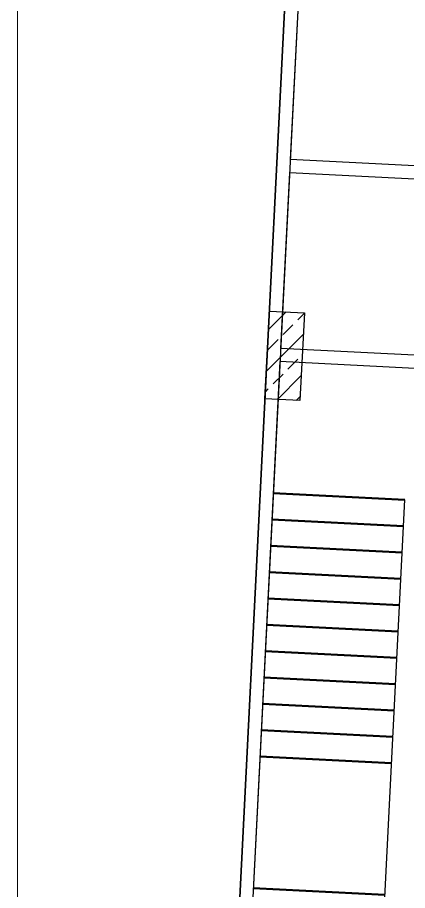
# Model space of a CAD drawing. Header units: centimetres. Extents: x 247996 to 315152, y -468471 to -440326.
# Drawn here: x 284877 to 285322, y -446319 to -445326 of the extents above; entities that cross this region are included whole.
import ezdxf

# ---------------------------------------------------------------- set-up
doc = ezdxf.new("R2010")
doc.units = ezdxf.units.CM
doc.layers.add('SCOTT-ANTED', color=144, linetype='CONTINUOUS', lineweight=0)
doc.layers.add('SCOTT-MKDU0', color=50, linetype='CONTINUOUS')

# ---------------------------------------------------------------- blocks, each defined once
blk = doc.blocks.new('UHFGDUHGUFDGHD')
at = {"color": 3, "lineweight": 50}
for p, q in [((556704.4, 4532504.09), (556854.4, 4532504.09)), ((556704.4, 4532474.09), (556854.4, 4532474.09)), ((556704.4, 4532444.09), (556854.4, 4532444.09)), ((556704.4, 4532414.09), (556854.4, 4532414.09)), ((556704.4, 4532384.09), (556854.4, 4532384.09)), ((556704.4, 4532354.09), (556854.4, 4532354.09)), ((556704.4, 4532354.09), (556854.4, 4532354.09)), ((556704.4, 4532324.09), (556854.4, 4532324.09)), ((556704.4, 4532294.09), (556854.4, 4532294.09)), ((556704.4, 4532264.09), (556854.4, 4532264.09)), ((556704.4, 4532234.09), (556854.4, 4532234.09)), ((556704.4, 4532204.09), (556854.4, 4532204.09)), ((556704.4, 4532054.09), (556854.4, 4532054.09)), ((556704.4, 4532024.09), (556854.4, 4532024.09)), ((556704.4, 4531994.09), (556854.4, 4531994.09)), ((556704.4, 4531964.09), (556854.4, 4531964.09)), ((556704.4, 4531934.09), (556854.4, 4531934.09)), ((556704.4, 4531904.09), (556854.4, 4531904.09)), ((556704.4, 4531904.09), (556854.4, 4531904.09)), ((556704.4, 4531874.09), (556854.4, 4531874.09)), ((556704.4, 4531844.09), (556854.4, 4531844.09)), ((556704.4, 4531814.09), (556854.4, 4531814.09)), ((556704.4, 4531784.09), (556854.4, 4531784.09)), ((556704.4, 4531754.09), (556854.4, 4531754.09))]:
    blk.add_line(p, q, dxfattribs=at)

msp = doc.modelspace()

# ---------------------------------------------------------------- linework, layer by layer
at = {"layer": 'SCOTT-ANTED'}
msp.add_line((284877.34, -440326.55), (284877.34, -447826.55), dxfattribs=at)
at = {"layer": 'SCOTT-MKDU0', "color": 8, "ltscale": 0.03}
for p, q in [((285311.01, -443063.7), (285188.15, -445487.24)), ((285294.52, -443092.79), (285107.52, -446781.33)), ((285107.52, -446781.33), (285294.52, -443092.79)), ((285303.93, -443204.68), (285123.09, -446770.47)), ((285402.87, -445498.13), (285188.15, -445487.24)), ((285187.39, -445502.22), (285177.26, -445701.96)), ((285387.13, -445512.35), (285187.39, -445502.22)), ((285159.33, -445759.4), (285164.39, -445659.52)), ((285163.36, -445680.53), (285183.4, -445660.49)), ((285164.39, -445659.52), (285204.34, -445661.55)), ((285196.81, -445669.52), (285204.32, -445662.02)), ((285204.34, -445661.55), (285199.28, -445761.42)), ((285179.98, -445686.36), (285191.2, -445675.14)), ((285161.03, -445727.76), (285203.12, -445685.67)), ((285163.14, -445703.2), (285174.36, -445691.97)), ((285377, -445712.09), (285177.26, -445701.96)), ((285176.5, -445716.95), (285123.09, -446770.47)), ((285391.23, -445727.83), (285176.5, -445716.95)), ((285185.59, -445725.65), (285196.81, -445714.43)), ((285168.75, -445742.49), (285179.98, -445731.26)), ((285173.57, -445760.12), (285200.72, -445732.97)), ((285159.86, -445751.37), (285163.14, -445748.1)), ((285194.94, -445761.2), (285199.52, -445756.62)), ((285199.28, -445761.42), (285159.33, -445759.4)), ((285280.74, -446623.39), (285318.71, -445874.35))]:
    msp.add_line(p, q, dxfattribs=at)

# ---------------------------------------------------------------- block references
at = {"layer": 'SCOTT-MKDU0', "color": 8, "ltscale": 0.03, "rotation": 357.0978192426773}
msp.add_blockref('UHFGDUHGUFDGHD', (-500306.48, -4944371.12), dxfattribs=at)

doc.saveas('drawing.dxf')
